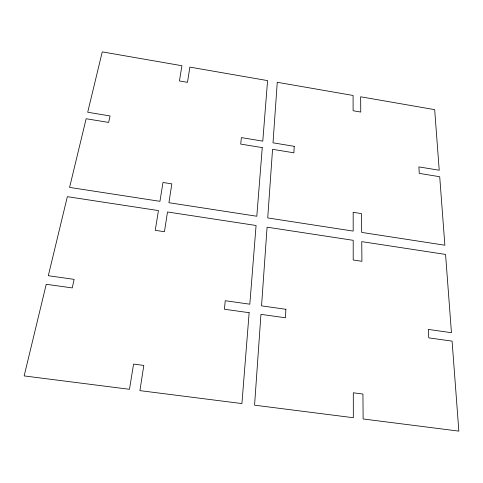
<?xml version="1.0" encoding="UTF-8"?>
<svg xmlns="http://www.w3.org/2000/svg" width="483" height="483" viewBox="0 0 483 483"><rect width="100%" height="100%" fill="white"/><g stroke="black" fill="none" stroke-linecap="round" stroke-linejoin="round"><path stroke-width="0.72" d="M285.87 309.289L285.429 317.784L260.953 314.355L254.571 405.183L353.321 417.717L353.302 392.788L362.932 394.043L363.125 418.966L458.85 431.12L452.082 341.131L428.765 337.865L428.276 329.418L451.448 332.69L445.561 254.432L361.755 241.633L361.912 261.309L353.206 260.005L353.194 240.323L267.081 227.173L261.551 305.854L285.87 309.289M294.225 146.325L293.893 152.815L272.551 149.313L267.727 217.93L353.188 231.097L353.17 212.309L361.544 213.619L361.689 232.408L444.867 245.219L439.717 176.73L419.262 173.379L418.888 166.889L439.228 170.245L434.67 109.641L360.638 96.781L360.759 112.056L353.097 110.746L353.085 95.465L277.26 82.291L273.01 142.823L294.225 146.325M249.143 312.7L241.923 403.577L139.925 390.626L143.813 365.432L133.562 364.091L129.474 389.298L24.15 375.925L46.241 284.276L72.245 287.922L74.128 279.367L48.306 275.715L67.354 196.672L158.442 210.582L155.242 230.337L164.449 231.719L167.498 211.965L256.075 225.489L249.82 304.193L225.247 300.722L224.408 309.241L249.143 312.7M262.257 147.623L256.805 216.245L168.929 202.709L171.833 183.878L162.994 182.489L159.939 201.32L69.588 187.404L86.143 118.74L108.639 122.428L110.064 115.944L87.701 112.255L102.257 51.88L181.916 65.724L179.453 80.957L187.501 82.339L189.855 67.101L267.582 80.613L262.776 141.139L241.361 137.607L240.721 144.091L262.257 147.623"/></g></svg>
